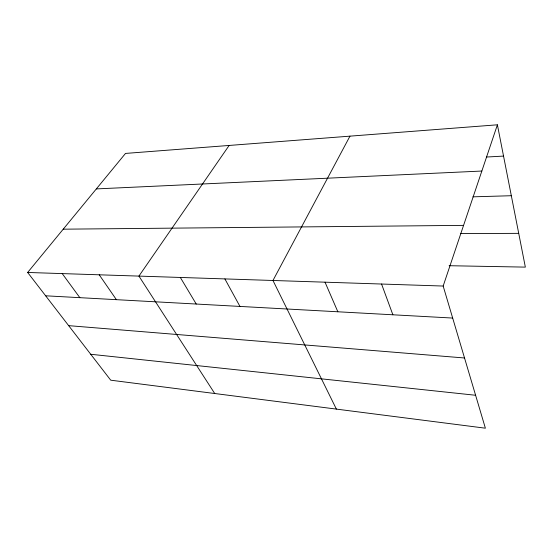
<?xml version="1.0" encoding="UTF-8"?>
<svg xmlns="http://www.w3.org/2000/svg" width="553" height="553" viewBox="0 0 553 553"><rect width="100%" height="100%" fill="white"/><g stroke="black" fill="none" stroke-linecap="round" stroke-linejoin="round"><path stroke-width="0.83" d="M443.167 286.046L497.396 124.805L125.51 153.423L27.65 272.463L110.718 380.188L485.382 428.195L443.167 286.046L27.65 272.463M349.966 136.149L272.968 280.482L336.383 409.102M229.136 145.446L138.921 276.099L214.723 393.515M486.453 157.038L503.541 156.084M96.333 188.912L481.843 171.043M472.898 196.833L511.325 195.721M63.222 229.184L463.573 225.375M460.504 233.58L518.721 233.352M449.112 265.71L525.35 267.12L497.396 124.805M45.65 295.8L452.672 318.058M68.662 325.648L464.527 357.985M90.733 354.266L475.601 395.264M62.219 273.59L79.853 297.673M99.222 274.8L116.393 299.671M180.326 277.454L196.239 304.032M224.884 278.912L239.961 306.424M325.026 282.182L337.848 311.774M381.556 284.028L392.879 314.788"/></g></svg>
